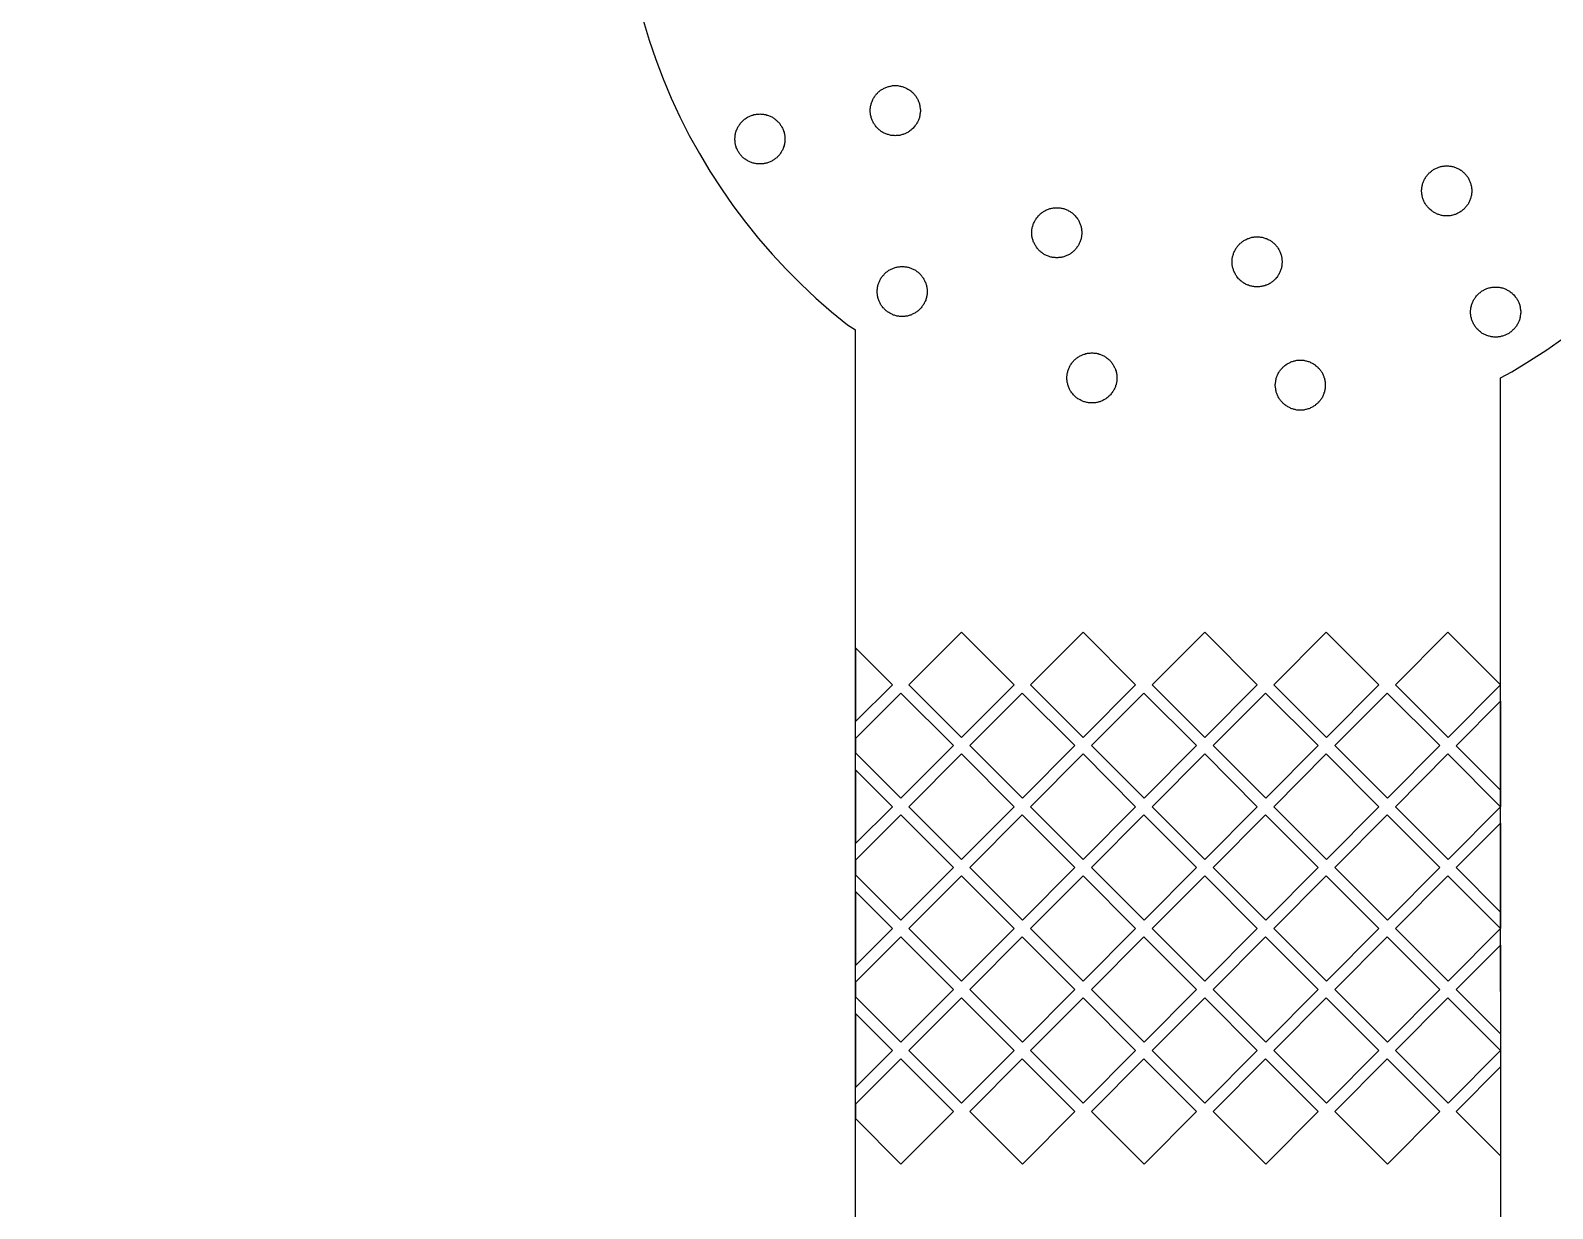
# Model space of a CAD drawing. Extents: x 1225654 to 1325654, y 924838 to 1022543.
# Drawn here: x 1302521 to 1304362, y 1000971 to 1002395 of the extents above; entities that cross this region are included whole.
import ezdxf

# ---------------------------------------------------------------- set-up
doc = ezdxf.new("R2010")
doc.units = 13

msp = doc.modelspace()

# ---------------------------------------------------------------- linework, layer by layer
for p, q in [((1303519.4, 1000895.8), (1303519.4, 1002033.4)), ((1304299.5, 1001233.3), (1304299.5, 1001975.3)), ((1303519.4, 1001648.9), (1303519.4, 1001559.7)), ((1304299.5, 1001584.3), (1304299.5, 1001476.9)), ((1303519.4, 1001539.5), (1303519.4, 1001521.9)), ((1303519.4, 1001501.6), (1303519.4, 1001412.3)), ((1304299.5, 1001476.9), (1304299.5, 1001456.9)), ((1304299.5, 1001436.9), (1304299.5, 1001329.5)), ((1303519.4, 1001392.1), (1303519.4, 1001374.5)), ((1303519.4, 1001354.2), (1303519.4, 1001264.9)), ((1304299.5, 1001329.5), (1304299.5, 1001309.5)), ((1304299.5, 1001289.5), (1304299.5, 1001182.2)), ((1303519.4, 1001244.7), (1303519.4, 1001227.1)), ((1304299.5, 1001233.3), (1304299.5, 1000895.8)), ((1303519.4, 1001206.8), (1303519.4, 1001117.5)), ((1304299.5, 1001182.2), (1304299.5, 1001162.2)), ((1304299.5, 1001142.2), (1304299.5, 1001034.8)), ((1303519.4, 1001097.4), (1303519.4, 1001079.7))]:
    msp.add_line(p, q)
msp.add_lwpolyline([(1260678.3, 924838.4), (1290630.1, 924838.4, 6.524121)], format="xyb", close=True)
msp.add_lwpolyline([(1260678.3, 924838.4), (1290630.1, 924838.4, 6.524121)], format="xyb", close=True)
for points in [[(1303262.5, 1002407.9), (1303269.7, 1002383.8), (1303277.9, 1002360.2), (1303286.8, 1002336.8), (1303296.5, 1002313.6), (1303307.1, 1002290.9), (1303318.3, 1002268.6), (1303330.5, 1002246.5), (1303343.3, 1002225.2), (1303357.1, 1002204), (1303371.2, 1002183.6), (1303386.3, 1002163.5), (1303402, 1002144), (1303418.5, 1002125), (1303435.6, 1002106.6), (1303453.1, 1002089), (1303471.5, 1002071.7), (1303490.2, 1002055.3), (1303509.8, 1002039.5), (1303519.4, 1002033.4)], [(1304299.5, 1001975.3), (1304313.1, 1001982.8), (1304334.5, 1001995.9), (1304355.6, 1002009.4), (1304376.1, 1002023.8)], [(1303519.4, 1001648.9), (1303564, 1001604.3), (1303519.4, 1001559.7)], [(1303519.4, 1001521.9), (1303574.3, 1001467), (1303637.7, 1001530.7), (1303574, 1001594.3), (1303519.4, 1001539.5)], [(1304299.5, 1001584.3), (1304246, 1001530.5), (1304299.5, 1001476.9)], [(1303519.4, 1001501.6), (1303564, 1001456.9), (1303519.4, 1001412.3)], [(1303519.4, 1001374.5), (1303574.3, 1001319.6), (1303637.7, 1001383.3), (1303574, 1001447), (1303519.4, 1001392.1)], [(1304299.5, 1001436.9), (1304246, 1001383.2), (1304299.5, 1001329.5)], [(1303519.4, 1001354.2), (1303564, 1001309.5), (1303519.4, 1001264.9)], [(1303519.4, 1001227.1), (1303574.3, 1001172.2), (1303637.7, 1001235.9), (1303574, 1001299.6), (1303519.4, 1001244.7)], [(1304299.5, 1001289.5), (1304246, 1001235.8), (1304299.5, 1001182.2)], [(1303519.4, 1001206.8), (1303564, 1001162.2), (1303519.4, 1001117.5)], [(1303519.4, 1001079.7), (1303574.3, 1001024.8), (1303637.7, 1001088.5), (1303574, 1001152.2), (1303519.4, 1001097.4)], [(1304299.5, 1001142.2), (1304246, 1001088.4), (1304299.5, 1001034.8)]]:
    msp.add_lwpolyline(points)
for points in [[(1303567.4, 1002268.1), (1303566.5, 1002268.4), (1303565.4, 1002268.4), (1303564.2, 1002268.4), (1303563.4, 1002268.6), (1303562.2, 1002268.6), (1303561.1, 1002268.8), (1303560.2, 1002269.1), (1303559.1, 1002269.5), (1303558.2, 1002269.7), (1303557.1, 1002270.2), (1303556.2, 1002270.4), (1303555.3, 1002270.8), (1303554.1, 1002271.3), (1303553.3, 1002271.7), (1303552.4, 1002272.2), (1303551.4, 1002272.9), (1303550.5, 1002273.3), (1303549.7, 1002274), (1303549, 1002274.7), (1303548.1, 1002275.3), (1303547.2, 1002276), (1303546.5, 1002276.7), (1303545.8, 1002277.4), (1303544.9, 1002278.3), (1303544.2, 1002278.9), (1303543.6, 1002279.9), (1303543.1, 1002280.8), (1303542.5, 1002281.6), (1303541.8, 1002282.5), (1303541.3, 1002283.5), (1303540.9, 1002284.4), (1303540.4, 1002285.2), (1303540, 1002286.1), (1303539.5, 1002287.1), (1303539.1, 1002288.1), (1303538.9, 1002289.1), (1303538.4, 1002290.2), (1303538.2, 1002291.1), (1303538, 1002292.2), (1303537.7, 1002293.3), (1303537.5, 1002294.3), (1303537.5, 1002295.3), (1303537.3, 1002296.3), (1303537.3, 1002297.4), (1303537.3, 1002298.5), (1303537.3, 1002299.6), (1303537.3, 1002300.5), (1303537.5, 1002301.7), (1303537.5, 1002302.8), (1303537.7, 1002303.7), (1303538, 1002304.8), (1303538.2, 1002305.7), (1303538.4, 1002306.8), (1303538.9, 1002307.7), (1303539.1, 1002308.9), (1303539.5, 1002309.7), (1303540, 1002310.9), (1303540.4, 1002311.8), (1303540.9, 1002312.7), (1303541.3, 1002313.6), (1303541.8, 1002314.5), (1303542.5, 1002315.4), (1303543.1, 1002316.3), (1303543.6, 1002317.2), (1303544.2, 1002317.9), (1303544.9, 1002318.8), (1303545.8, 1002319.5), (1303546.5, 1002320.3), (1303547.2, 1002321), (1303548.1, 1002321.7), (1303549, 1002322.4), (1303549.7, 1002323.1), (1303550.5, 1002323.5), (1303551.4, 1002324.1), (1303552.4, 1002324.6), (1303553.3, 1002325.3), (1303554.1, 1002325.7), (1303555.3, 1002326.2), (1303556.2, 1002326.4), (1303557.1, 1002326.9), (1303558.2, 1002327.3), (1303559.1, 1002327.5), (1303560.2, 1002327.7), (1303561.1, 1002328), (1303562.2, 1002328.2), (1303563.4, 1002328.4), (1303564.2, 1002328.7), (1303565.4, 1002328.7), (1303566.5, 1002328.7), (1303567.4, 1002328.7), (1303568.5, 1002328.7), (1303569.7, 1002328.7), (1303570.6, 1002328.7), (1303571.7, 1002328.4), (1303572.8, 1002328.2), (1303573.7, 1002328), (1303574.9, 1002327.7), (1303575.7, 1002327.5), (1303576.9, 1002327.3), (1303577.8, 1002326.9), (1303578.9, 1002326.4), (1303579.8, 1002326.2), (1303580.7, 1002325.7), (1303581.6, 1002325.3), (1303582.7, 1002324.6), (1303583.6, 1002324.1), (1303584.3, 1002323.5), (1303585.2, 1002323.1), (1303586.1, 1002322.4), (1303587, 1002321.7), (1303587.7, 1002321), (1303588.6, 1002320.3), (1303589.3, 1002319.5), (1303589.9, 1002318.8), (1303590.6, 1002317.9), (1303591.3, 1002317.2), (1303592, 1002316.3), (1303592.6, 1002315.4), (1303593, 1002314.5), (1303593.7, 1002313.6), (1303594.2, 1002312.7), (1303594.6, 1002311.8), (1303595.1, 1002310.9), (1303595.6, 1002309.7), (1303596, 1002308.9), (1303596.2, 1002307.7), (1303596.6, 1002306.8), (1303596.9, 1002305.7), (1303597.1, 1002304.8), (1303597.3, 1002303.7), (1303597.3, 1002302.8), (1303597.6, 1002301.7), (1303597.6, 1002300.5), (1303597.8, 1002299.6), (1303597.8, 1002298.5), (1303597.8, 1002297.4), (1303597.6, 1002296.3), (1303597.6, 1002295.3), (1303597.3, 1002294.3), (1303597.3, 1002293.3), (1303597.1, 1002292.2), (1303596.9, 1002291.1), (1303596.6, 1002290.2), (1303596.2, 1002289.1), (1303596, 1002288.1), (1303595.6, 1002287.1), (1303595.1, 1002286.1), (1303594.6, 1002285.2), (1303594.2, 1002284.4), (1303593.7, 1002283.5), (1303593, 1002282.5), (1303592.6, 1002281.6), (1303592, 1002280.8), (1303591.3, 1002279.9), (1303590.6, 1002278.9), (1303589.9, 1002278.3), (1303589.3, 1002277.4), (1303588.6, 1002276.7), (1303587.7, 1002276), (1303587, 1002275.3), (1303586.1, 1002274.7), (1303585.2, 1002274), (1303584.3, 1002273.3), (1303583.6, 1002272.9), (1303582.7, 1002272.2), (1303581.6, 1002271.7), (1303580.7, 1002271.3), (1303579.8, 1002270.8), (1303578.9, 1002270.4), (1303577.8, 1002270.2), (1303576.9, 1002269.7), (1303575.7, 1002269.5), (1303574.9, 1002269.1), (1303573.7, 1002268.8), (1303572.8, 1002268.6), (1303571.7, 1002268.6), (1303570.6, 1002268.4), (1303569.7, 1002268.4), (1303568.5, 1002268.4), (1303567.4, 1002268.1), (1303567.4, 1002268.1)], [(1303403.8, 1002234), (1303402.7, 1002234), (1303401.6, 1002234), (1303400.7, 1002234), (1303399.6, 1002234.2), (1303398.4, 1002234.4), (1303397.5, 1002234.6), (1303396.4, 1002234.8), (1303395.5, 1002235.1), (1303394.4, 1002235.3), (1303393.5, 1002235.7), (1303392.4, 1002236), (1303391.5, 1002236.4), (1303390.6, 1002236.9), (1303389.6, 1002237.3), (1303388.6, 1002238), (1303387.6, 1002238.4), (1303387, 1002239.1), (1303386, 1002239.6), (1303385.2, 1002240.3), (1303384.3, 1002240.9), (1303383.6, 1002241.6), (1303382.7, 1002242.3), (1303382, 1002243.2), (1303381.4, 1002243.9), (1303380.7, 1002244.8), (1303380, 1002245.4), (1303379.3, 1002246.3), (1303378.6, 1002247.2), (1303378.2, 1002248.1), (1303377.5, 1002249), (1303377.1, 1002249.9), (1303376.6, 1002250.8), (1303376.2, 1002251.7), (1303375.7, 1002252.8), (1303375.2, 1002253.7), (1303375, 1002254.9), (1303374.6, 1002255.8), (1303374.4, 1002256.9), (1303374.2, 1002257.8), (1303373.9, 1002258.9), (1303373.9, 1002259.8), (1303373.7, 1002260.9), (1303373.7, 1002262.1), (1303373.5, 1002263), (1303373.5, 1002264.1), (1303373.5, 1002265.2), (1303373.7, 1002266.1), (1303373.7, 1002267.2), (1303373.9, 1002268.4), (1303373.9, 1002269.3), (1303374.2, 1002270.4), (1303374.4, 1002271.5), (1303374.6, 1002272.4), (1303375, 1002273.6), (1303375.2, 1002274.4), (1303375.7, 1002275.3), (1303376.2, 1002276.5), (1303376.6, 1002277.4), (1303377.1, 1002278.3), (1303377.5, 1002279.2), (1303378.2, 1002280.1), (1303378.6, 1002280.9), (1303379.3, 1002281.9), (1303380, 1002282.8), (1303380.7, 1002283.7), (1303381.4, 1002284.4), (1303382, 1002285), (1303382.7, 1002285.9), (1303383.6, 1002286.6), (1303384.3, 1002287.3), (1303385.2, 1002288), (1303386, 1002288.6), (1303387, 1002289.3), (1303387.6, 1002289.7), (1303388.6, 1002290.4), (1303389.6, 1002290.9), (1303390.6, 1002291.3), (1303391.5, 1002291.7), (1303392.4, 1002292.2), (1303393.5, 1002292.4), (1303394.4, 1002292.9), (1303395.5, 1002293.1), (1303396.4, 1002293.6), (1303397.5, 1002293.8), (1303398.4, 1002293.8), (1303399.6, 1002294), (1303400.7, 1002294.3), (1303401.6, 1002294.3), (1303402.7, 1002294.3), (1303403.8, 1002294.5), (1303404.7, 1002294.3), (1303405.9, 1002294.3), (1303407, 1002294.3), (1303407.9, 1002294), (1303409, 1002293.8), (1303410.2, 1002293.8), (1303411, 1002293.6), (1303412.2, 1002293.1), (1303413.1, 1002292.9), (1303414.2, 1002292.4), (1303415.1, 1002292.2), (1303416, 1002291.7), (1303417.1, 1002291.3), (1303418, 1002290.9), (1303418.9, 1002290.4), (1303419.8, 1002289.7), (1303420.7, 1002289.3), (1303421.6, 1002288.6), (1303422.3, 1002288), (1303423.2, 1002287.3), (1303424.1, 1002286.6), (1303424.8, 1002285.9), (1303425.4, 1002285), (1303426.3, 1002284.4), (1303427, 1002283.7), (1303427.7, 1002282.8), (1303428.2, 1002281.9), (1303428.8, 1002280.9), (1303429.5, 1002280.1), (1303429.9, 1002279.2), (1303430.4, 1002278.3), (1303430.9, 1002277.4), (1303431.3, 1002276.5), (1303431.8, 1002275.3), (1303432.2, 1002274.4), (1303432.4, 1002273.6), (1303432.9, 1002272.4), (1303433.1, 1002271.5), (1303433.3, 1002270.4), (1303433.5, 1002269.3), (1303433.8, 1002268.4), (1303433.8, 1002267.2), (1303434, 1002266.1), (1303434, 1002265.2), (1303434, 1002264.1), (1303434, 1002263), (1303434, 1002262.1), (1303433.8, 1002260.9), (1303433.8, 1002259.8), (1303433.5, 1002258.9), (1303433.3, 1002257.8), (1303433.1, 1002256.9), (1303432.9, 1002255.8), (1303432.4, 1002254.9), (1303432.2, 1002253.7), (1303431.8, 1002252.8), (1303431.3, 1002251.7), (1303430.9, 1002250.8), (1303430.4, 1002249.9), (1303429.9, 1002249), (1303429.5, 1002248.1), (1303428.8, 1002247.2), (1303428.2, 1002246.3), (1303427.7, 1002245.4), (1303427, 1002244.8), (1303426.3, 1002243.9), (1303425.4, 1002243.2), (1303424.8, 1002242.3), (1303424.1, 1002241.6), (1303423.2, 1002240.9), (1303422.3, 1002240.3), (1303421.6, 1002239.6), (1303420.7, 1002239.1), (1303419.8, 1002238.4), (1303418.9, 1002238), (1303418, 1002237.3), (1303417.1, 1002236.9), (1303416, 1002236.4), (1303415.1, 1002236), (1303414.2, 1002235.7), (1303413.1, 1002235.3), (1303412.2, 1002235.1), (1303411, 1002234.8), (1303410.2, 1002234.6), (1303409, 1002234.4), (1303407.9, 1002234.2), (1303407, 1002234), (1303405.9, 1002234), (1303404.7, 1002234), (1303403.8, 1002234), (1303403.8, 1002234)], [(1304234.6, 1002171.2), (1304233.4, 1002171.2), (1304232.3, 1002171.2), (1304231.4, 1002171.4), (1304230.3, 1002171.4), (1304229.1, 1002171.6), (1304228.3, 1002171.8), (1304227.1, 1002172.1), (1304226.2, 1002172.3), (1304225.1, 1002172.8), (1304224.2, 1002173), (1304223.1, 1002173.4), (1304222.2, 1002173.8), (1304221.3, 1002174.3), (1304220.2, 1002174.8), (1304219.2, 1002175.2), (1304218.3, 1002175.9), (1304217.5, 1002176.4), (1304216.8, 1002177), (1304215.9, 1002177.7), (1304215, 1002178.4), (1304214.3, 1002179), (1304213.4, 1002179.7), (1304212.7, 1002180.4), (1304212, 1002181.3), (1304211.3, 1002182), (1304210.7, 1002182.9), (1304210, 1002183.8), (1304209.3, 1002184.5), (1304208.9, 1002185.3), (1304208.2, 1002186.2), (1304207.7, 1002187.2), (1304207.3, 1002188.2), (1304206.9, 1002189.2), (1304206.4, 1002190.1), (1304206, 1002191.2), (1304205.7, 1002192.1), (1304205.3, 1002193), (1304205.1, 1002194.1), (1304204.8, 1002195.2), (1304204.6, 1002196.1), (1304204.4, 1002197.3), (1304204.4, 1002198.2), (1304204.4, 1002199.3), (1304204.1, 1002200.4), (1304204.1, 1002201.6), (1304204.1, 1002202.4), (1304204.4, 1002203.6), (1304204.4, 1002204.7), (1304204.4, 1002205.6), (1304204.6, 1002206.7), (1304204.8, 1002207.6), (1304205.1, 1002208.8), (1304205.3, 1002209.8), (1304205.7, 1002210.8), (1304206, 1002211.7), (1304206.4, 1002212.8), (1304206.9, 1002213.7), (1304207.3, 1002214.6), (1304207.7, 1002215.7), (1304208.2, 1002216.6), (1304208.9, 1002217.5), (1304209.3, 1002218.4), (1304210, 1002219.3), (1304210.7, 1002220), (1304211.3, 1002220.9), (1304212, 1002221.6), (1304212.7, 1002222.5), (1304213.4, 1002223.2), (1304214.3, 1002223.8), (1304215, 1002224.5), (1304215.9, 1002225.2), (1304216.8, 1002225.9), (1304217.5, 1002226.5), (1304218.3, 1002227.2), (1304219.2, 1002227.6), (1304220.2, 1002228.1), (1304221.3, 1002228.5), (1304222.2, 1002229), (1304223.1, 1002229.5), (1304224.2, 1002229.9), (1304225.1, 1002230.1), (1304226.2, 1002230.6), (1304227.1, 1002230.8), (1304228.3, 1002231), (1304229.1, 1002231.2), (1304230.3, 1002231.5), (1304231.4, 1002231.5), (1304232.3, 1002231.7), (1304233.4, 1002231.7), (1304234.6, 1002231.7), (1304235.5, 1002231.7), (1304236.6, 1002231.7), (1304237.7, 1002231.5), (1304238.6, 1002231.5), (1304239.7, 1002231.2), (1304240.8, 1002231), (1304241.8, 1002230.8), (1304242.9, 1002230.6), (1304243.8, 1002230.1), (1304244.9, 1002229.9), (1304245.8, 1002229.5), (1304246.7, 1002229), (1304247.8, 1002228.5), (1304248.7, 1002228.1), (1304249.6, 1002227.6), (1304250.5, 1002227.2), (1304251.4, 1002226.5), (1304252.3, 1002225.9), (1304253, 1002225.2), (1304253.9, 1002224.5), (1304254.8, 1002223.8), (1304255.5, 1002223.2), (1304256.2, 1002222.5), (1304256.8, 1002221.6), (1304257.7, 1002220.9), (1304258.2, 1002220), (1304258.8, 1002219.3), (1304259.5, 1002218.4), (1304260.2, 1002217.5), (1304260.7, 1002216.6), (1304261.1, 1002215.7), (1304261.5, 1002214.6), (1304262, 1002213.7), (1304262.4, 1002212.8), (1304262.9, 1002211.7), (1304263.1, 1002210.8), (1304263.6, 1002209.8), (1304263.8, 1002208.8), (1304264, 1002207.6), (1304264.3, 1002206.7), (1304264.4, 1002205.6), (1304264.4, 1002204.7), (1304264.7, 1002203.6), (1304264.7, 1002202.4), (1304264.7, 1002201.6), (1304264.7, 1002200.4), (1304264.7, 1002199.3), (1304264.4, 1002198.2), (1304264.4, 1002197.3), (1304264.3, 1002196.1), (1304264, 1002195.2), (1304263.8, 1002194.1), (1304263.6, 1002193), (1304263.1, 1002192.1), (1304262.9, 1002191.2), (1304262.4, 1002190.1), (1304262, 1002189.2), (1304261.5, 1002188.2), (1304261.1, 1002187.2), (1304260.7, 1002186.2), (1304260.2, 1002185.3), (1304259.5, 1002184.5), (1304258.8, 1002183.8), (1304258.2, 1002182.9), (1304257.7, 1002182), (1304256.8, 1002181.3), (1304256.2, 1002180.4), (1304255.5, 1002179.7), (1304254.8, 1002179), (1304253.9, 1002178.4), (1304253, 1002177.7), (1304252.3, 1002177), (1304251.4, 1002176.4), (1304250.5, 1002175.9), (1304249.6, 1002175.2), (1304248.7, 1002174.8), (1304247.8, 1002174.3), (1304246.7, 1002173.8), (1304245.8, 1002173.4), (1304244.9, 1002173), (1304243.8, 1002172.8), (1304242.9, 1002172.3), (1304241.8, 1002172.1), (1304240.8, 1002171.8), (1304239.7, 1002171.6), (1304238.6, 1002171.4), (1304237.7, 1002171.4), (1304236.6, 1002171.2), (1304235.5, 1002171.2), (1304234.6, 1002171.2), (1304234.6, 1002171.2)], [(1303763, 1002120.5), (1303761.8, 1002120.5), (1303760.7, 1002120.8), (1303759.6, 1002120.8), (1303758.7, 1002121), (1303757.5, 1002121), (1303756.7, 1002121.2), (1303755.5, 1002121.4), (1303754.4, 1002121.9), (1303753.5, 1002122.1), (1303752.6, 1002122.4), (1303751.5, 1002122.8), (1303750.5, 1002123.3), (1303749.7, 1002123.7), (1303748.5, 1002124.1), (1303747.6, 1002124.6), (1303746.7, 1002125.3), (1303745.9, 1002125.7), (1303745.2, 1002126.4), (1303744.3, 1002127.1), (1303743.3, 1002127.7), (1303742.7, 1002128.4), (1303741.8, 1002129.1), (1303741.1, 1002129.8), (1303740.4, 1002130.7), (1303739.7, 1002131.3), (1303739.1, 1002132.2), (1303738.4, 1002133.2), (1303737.7, 1002134.1), (1303737.3, 1002134.9), (1303736.6, 1002135.8), (1303736.1, 1002136.8), (1303735.7, 1002137.7), (1303735.3, 1002138.5), (1303734.8, 1002139.4), (1303734.4, 1002140.6), (1303734.1, 1002141.5), (1303733.7, 1002142.6), (1303733.5, 1002143.5), (1303733.2, 1002144.6), (1303733, 1002145.5), (1303732.8, 1002146.6), (1303732.8, 1002147.8), (1303732.5, 1002148.7), (1303732.5, 1002149.8), (1303732.5, 1002150.9), (1303732.5, 1002151.8), (1303732.5, 1002152.9), (1303732.8, 1002154.1), (1303732.8, 1002155), (1303733, 1002156.1), (1303733.2, 1002157.2), (1303733.5, 1002158.1), (1303733.7, 1002159.3), (1303734.1, 1002160.1), (1303734.4, 1002161.3), (1303734.8, 1002162.2), (1303735.3, 1002163.1), (1303735.7, 1002164.2), (1303736.1, 1002165.1), (1303736.6, 1002166), (1303737.3, 1002166.9), (1303737.7, 1002167.8), (1303738.4, 1002168.7), (1303739.1, 1002169.4), (1303739.7, 1002170.2), (1303740.4, 1002171.2), (1303741.1, 1002171.8), (1303741.8, 1002172.5), (1303742.7, 1002173.4), (1303743.3, 1002174.1), (1303744.3, 1002174.8), (1303745.2, 1002175.2), (1303745.9, 1002175.9), (1303746.7, 1002176.6), (1303747.6, 1002177), (1303748.5, 1002177.4), (1303749.7, 1002178.1), (1303750.5, 1002178.6), (1303751.5, 1002178.8), (1303752.6, 1002179.3), (1303753.5, 1002179.7), (1303754.4, 1002180), (1303755.5, 1002180.2), (1303756.7, 1002180.4), (1303757.5, 1002180.6), (1303758.7, 1002180.9), (1303759.6, 1002180.9), (1303760.7, 1002181), (1303761.8, 1002181), (1303763, 1002181), (1303763.9, 1002181), (1303765, 1002181), (1303766.1, 1002180.9), (1303767, 1002180.9), (1303768.1, 1002180.6), (1303769, 1002180.4), (1303770.2, 1002180.2), (1303771.3, 1002180), (1303772.2, 1002179.7), (1303773.1, 1002179.3), (1303774.2, 1002178.8), (1303775.1, 1002178.6), (1303776, 1002178.1), (1303777.1, 1002177.4), (1303778, 1002177), (1303778.9, 1002176.6), (1303779.8, 1002175.9), (1303780.7, 1002175.2), (1303781.4, 1002174.8), (1303782.3, 1002174.1), (1303783, 1002173.4), (1303783.9, 1002172.5), (1303784.6, 1002171.8), (1303785.2, 1002171.2), (1303785.9, 1002170.2), (1303786.6, 1002169.4), (1303787.2, 1002168.7), (1303787.9, 1002167.8), (1303788.6, 1002166.9), (1303789.1, 1002166), (1303789.5, 1002165.1), (1303789.9, 1002164.2), (1303790.4, 1002163.1), (1303790.8, 1002162.2), (1303791.3, 1002161.3), (1303791.5, 1002160.1), (1303792, 1002159.3), (1303792.2, 1002158.1), (1303792.4, 1002157.2), (1303792.7, 1002156.1), (1303792.8, 1002155), (1303792.8, 1002154.1), (1303793.1, 1002152.9), (1303793.1, 1002151.8), (1303793.1, 1002150.9), (1303793.1, 1002149.8), (1303793.1, 1002148.7), (1303792.8, 1002147.8), (1303792.8, 1002146.6), (1303792.7, 1002145.5), (1303792.4, 1002144.6), (1303792.2, 1002143.5), (1303792, 1002142.6), (1303791.5, 1002141.5), (1303791.3, 1002140.6), (1303790.8, 1002139.4), (1303790.4, 1002138.5), (1303789.9, 1002137.7), (1303789.5, 1002136.8), (1303789.1, 1002135.8), (1303788.6, 1002134.9), (1303787.9, 1002134.1), (1303787.2, 1002133.2), (1303786.6, 1002132.2), (1303785.9, 1002131.3), (1303785.2, 1002130.7), (1303784.6, 1002129.8), (1303783.9, 1002129.1), (1303783, 1002128.4), (1303782.3, 1002127.7), (1303781.4, 1002127.1), (1303780.7, 1002126.4), (1303779.8, 1002125.7), (1303778.9, 1002125.3), (1303778, 1002124.6), (1303777.1, 1002124.1), (1303776, 1002123.7), (1303775.1, 1002123.3), (1303774.2, 1002122.8), (1303773.1, 1002122.4), (1303772.2, 1002122.1), (1303771.3, 1002121.9), (1303770.2, 1002121.4), (1303769, 1002121.2), (1303768.1, 1002121), (1303767, 1002121), (1303766.1, 1002120.8), (1303765, 1002120.8), (1303763.9, 1002120.5), (1303763, 1002120.5), (1303763, 1002120.5)], [(1304005, 1002085.4), (1304004.1, 1002085.4), (1304003, 1002085.4), (1304001.9, 1002085.4), (1304001, 1002085.7), (1303999.9, 1002085.9), (1303998.8, 1002086.1), (1303997.8, 1002086.3), (1303996.7, 1002086.6), (1303995.8, 1002086.8), (1303994.7, 1002087.3), (1303993.8, 1002087.5), (1303992.9, 1002087.9), (1303991.8, 1002088.3), (1303990.9, 1002088.8), (1303990, 1002089.5), (1303989.1, 1002089.9), (1303988.2, 1002090.6), (1303987.3, 1002091.1), (1303986.6, 1002091.7), (1303985.7, 1002092.4), (1303984.8, 1002093.1), (1303984.1, 1002093.8), (1303983.4, 1002094.7), (1303982.7, 1002095.3), (1303981.9, 1002096.2), (1303981.4, 1002096.9), (1303980.7, 1002097.8), (1303980.1, 1002098.7), (1303979.4, 1002099.6), (1303978.9, 1002100.5), (1303978.5, 1002101.4), (1303978.1, 1002102.3), (1303977.6, 1002103.2), (1303977.1, 1002104.4), (1303976.7, 1002105.3), (1303976.5, 1002106.4), (1303976, 1002107.3), (1303975.8, 1002108.4), (1303975.5, 1002109.3), (1303975.3, 1002110.4), (1303975.1, 1002111.3), (1303975.1, 1002112.5), (1303974.9, 1002113.6), (1303974.9, 1002114.5), (1303974.9, 1002115.6), (1303974.9, 1002116.7), (1303974.9, 1002117.6), (1303975.1, 1002118.8), (1303975.1, 1002119.9), (1303975.3, 1002120.8), (1303975.5, 1002121.9), (1303975.8, 1002123), (1303976, 1002123.9), (1303976.5, 1002125), (1303976.7, 1002126), (1303977.1, 1002126.9), (1303977.6, 1002128), (1303978.1, 1002128.9), (1303978.5, 1002129.8), (1303978.9, 1002130.7), (1303979.4, 1002131.6), (1303980.1, 1002132.5), (1303980.7, 1002133.4), (1303981.4, 1002134.3), (1303981.9, 1002134.9), (1303982.7, 1002135.8), (1303983.4, 1002136.5), (1303984.1, 1002137.4), (1303984.8, 1002138.1), (1303985.7, 1002138.8), (1303986.6, 1002139.4), (1303987.3, 1002140.1), (1303988.2, 1002140.6), (1303989.1, 1002141.3), (1303990, 1002141.7), (1303990.9, 1002142.4), (1303991.8, 1002142.8), (1303992.9, 1002143.3), (1303993.8, 1002143.7), (1303994.7, 1002144), (1303995.8, 1002144.4), (1303996.7, 1002144.6), (1303997.8, 1002144.9), (1303998.8, 1002145.3), (1303999.9, 1002145.3), (1304001, 1002145.5), (1304001.9, 1002145.7), (1304003, 1002145.7), (1304004.1, 1002145.7), (1304005, 1002145.7), (1304006.2, 1002145.7), (1304007.3, 1002145.7), (1304008.2, 1002145.7), (1304009.3, 1002145.5), (1304010.5, 1002145.3), (1304011.3, 1002145.3), (1304012.5, 1002144.9), (1304013.4, 1002144.6), (1304014.5, 1002144.4), (1304015.4, 1002144), (1304016.5, 1002143.7), (1304017.4, 1002143.3), (1304018.3, 1002142.8), (1304019.4, 1002142.4), (1304020.4, 1002141.7), (1304021.3, 1002141.3), (1304022.1, 1002140.6), (1304022.8, 1002140.1), (1304023.7, 1002139.4), (1304024.6, 1002138.8), (1304025.3, 1002138.1), (1304026.2, 1002137.4), (1304026.9, 1002136.5), (1304027.6, 1002135.8), (1304028.2, 1002134.9), (1304028.9, 1002134.3), (1304029.6, 1002133.4), (1304030.2, 1002132.5), (1304030.7, 1002131.6), (1304031.4, 1002130.7), (1304031.8, 1002129.8), (1304032.2, 1002128.9), (1304032.7, 1002128), (1304033.2, 1002126.9), (1304033.6, 1002126), (1304033.8, 1002125), (1304034.3, 1002123.9), (1304034.5, 1002123), (1304034.8, 1002121.9), (1304035, 1002120.8), (1304035.2, 1002119.9), (1304035.2, 1002118.8), (1304035.2, 1002117.6), (1304035.4, 1002116.7), (1304035.4, 1002115.6), (1304035.4, 1002114.5), (1304035.2, 1002113.6), (1304035.2, 1002112.5), (1304035.2, 1002111.3), (1304035, 1002110.4), (1304034.8, 1002109.3), (1304034.5, 1002108.4), (1304034.3, 1002107.3), (1304033.8, 1002106.4), (1304033.6, 1002105.3), (1304033.2, 1002104.4), (1304032.7, 1002103.2), (1304032.2, 1002102.3), (1304031.8, 1002101.4), (1304031.4, 1002100.5), (1304030.7, 1002099.6), (1304030.2, 1002098.7), (1304029.6, 1002097.8), (1304028.9, 1002096.9), (1304028.2, 1002096.2), (1304027.6, 1002095.3), (1304026.9, 1002094.7), (1304026.2, 1002093.8), (1304025.3, 1002093.1), (1304024.6, 1002092.4), (1304023.7, 1002091.7), (1304022.8, 1002091.1), (1304022.1, 1002090.6), (1304021.3, 1002089.9), (1304020.4, 1002089.5), (1304019.4, 1002088.8), (1304018.3, 1002088.3), (1304017.4, 1002087.9), (1304016.5, 1002087.5), (1304015.4, 1002087.3), (1304014.5, 1002086.8), (1304013.4, 1002086.6), (1304012.5, 1002086.3), (1304011.3, 1002086.1), (1304010.5, 1002085.9), (1304009.3, 1002085.7), (1304008.2, 1002085.4), (1304007.3, 1002085.4), (1304006.2, 1002085.4), (1304005, 1002085.4), (1304005, 1002085.4)], [(1303575.7, 1002049.4), (1303574.9, 1002049.4), (1303573.7, 1002049.7), (1303572.6, 1002049.7), (1303571.7, 1002049.9), (1303570.6, 1002049.9), (1303569.4, 1002050.1), (1303568.5, 1002050.3), (1303567.4, 1002050.6), (1303566.5, 1002051), (1303565.4, 1002051.3), (1303564.5, 1002051.7), (1303563.6, 1002052.2), (1303562.5, 1002052.6), (1303561.6, 1002053), (1303560.7, 1002053.5), (1303559.8, 1002054.2), (1303558.9, 1002054.6), (1303558, 1002055.3), (1303557.3, 1002055.9), (1303556.4, 1002056.6), (1303555.5, 1002057.3), (1303554.8, 1002058), (1303554.1, 1002058.7), (1303553.5, 1002059.5), (1303552.6, 1002060.2), (1303551.9, 1002061.1), (1303551.4, 1002062.1), (1303550.8, 1002063), (1303550.1, 1002063.6), (1303549.7, 1002064.5), (1303549.2, 1002065.7), (1303548.8, 1002066.6), (1303548.3, 1002067.4), (1303547.8, 1002068.3), (1303547.4, 1002069.5), (1303547.2, 1002070.3), (1303546.7, 1002071.5), (1303546.5, 1002072.4), (1303546.3, 1002073.5), (1303546.1, 1002074.4), (1303545.8, 1002075.5), (1303545.8, 1002076.7), (1303545.6, 1002077.5), (1303545.6, 1002078.7), (1303545.6, 1002079.8), (1303545.6, 1002080.7), (1303545.6, 1002081.8), (1303545.8, 1002083), (1303545.8, 1002083.9), (1303546.1, 1002085), (1303546.3, 1002086.1), (1303546.5, 1002087), (1303546.7, 1002088.1), (1303547.2, 1002089), (1303547.4, 1002090.2), (1303547.8, 1002091.1), (1303548.3, 1002091.9), (1303548.8, 1002093.1), (1303549.2, 1002094), (1303549.7, 1002094.9), (1303550.1, 1002095.8), (1303550.8, 1002096.7), (1303551.4, 1002097.6), (1303551.9, 1002098.3), (1303552.6, 1002099.1), (1303553.5, 1002100.1), (1303554.1, 1002100.7), (1303554.8, 1002101.4), (1303555.5, 1002102.3), (1303556.4, 1002103), (1303557.3, 1002103.7), (1303558, 1002104.1), (1303558.9, 1002104.8), (1303559.8, 1002105.5), (1303560.7, 1002106), (1303561.6, 1002106.4), (1303562.5, 1002106.8), (1303563.6, 1002107.3), (1303564.5, 1002107.7), (1303565.4, 1002108.2), (1303566.5, 1002108.4), (1303567.4, 1002108.9), (1303568.5, 1002109.1), (1303569.4, 1002109.3), (1303570.6, 1002109.5), (1303571.7, 1002109.7), (1303572.6, 1002109.7), (1303573.7, 1002110), (1303574.9, 1002110), (1303575.7, 1002110), (1303576.9, 1002110), (1303578, 1002110), (1303578.9, 1002109.7), (1303580, 1002109.7), (1303581.2, 1002109.5), (1303582.1, 1002109.3), (1303583.2, 1002109.1), (1303584.1, 1002108.9), (1303585.2, 1002108.4), (1303586.1, 1002108.2), (1303587.2, 1002107.7), (1303588.1, 1002107.3), (1303589, 1002106.8), (1303589.9, 1002106.4), (1303591, 1002106), (1303592, 1002105.5), (1303592.8, 1002104.8), (1303593.5, 1002104.1), (1303594.4, 1002103.7), (1303595.3, 1002103), (1303596, 1002102.3), (1303596.9, 1002101.4), (1303597.6, 1002100.7), (1303598.2, 1002100.1), (1303598.9, 1002099.1), (1303599.6, 1002098.3), (1303600.2, 1002097.6), (1303600.9, 1002096.7), (1303601.4, 1002095.8), (1303602.1, 1002094.9), (1303602.5, 1002094), (1303603, 1002093.1), (1303603.4, 1002091.9), (1303603.8, 1002091.1), (1303604.3, 1002090.2), (1303604.5, 1002089), (1303605, 1002088.1), (1303605.2, 1002087), (1303605.4, 1002086.1), (1303605.7, 1002085), (1303605.7, 1002083.9), (1303605.9, 1002083), (1303605.9, 1002081.8), (1303606.1, 1002080.7), (1303606.1, 1002079.8), (1303606.1, 1002078.7), (1303605.9, 1002077.5), (1303605.9, 1002076.7), (1303605.7, 1002075.5), (1303605.7, 1002074.4), (1303605.4, 1002073.5), (1303605.2, 1002072.4), (1303605, 1002071.5), (1303604.5, 1002070.3), (1303604.3, 1002069.5), (1303603.8, 1002068.3), (1303603.4, 1002067.4), (1303603, 1002066.6), (1303602.5, 1002065.7), (1303602.1, 1002064.5), (1303601.4, 1002063.6), (1303600.9, 1002063), (1303600.2, 1002062.1), (1303599.6, 1002061.1), (1303598.9, 1002060.2), (1303598.2, 1002059.5), (1303597.6, 1002058.7), (1303596.9, 1002058), (1303596, 1002057.3), (1303595.3, 1002056.6), (1303594.4, 1002055.9), (1303593.5, 1002055.3), (1303592.8, 1002054.6), (1303592, 1002054.2), (1303591, 1002053.5), (1303589.9, 1002053), (1303589, 1002052.6), (1303588.1, 1002052.2), (1303587.2, 1002051.7), (1303586.1, 1002051.3), (1303585.2, 1002051), (1303584.1, 1002050.6), (1303583.2, 1002050.3), (1303582.1, 1002050.1), (1303581.2, 1002049.9), (1303580, 1002049.9), (1303578.9, 1002049.7), (1303578, 1002049.7), (1303576.9, 1002049.4), (1303575.7, 1002049.4), (1303575.7, 1002049.4)], [(1304293.5, 1002024.7), (1304292.6, 1002024.7), (1304291.5, 1002024.7), (1304290.3, 1002024.9), (1304289.4, 1002024.9), (1304288.3, 1002025.1), (1304287.2, 1002025.4), (1304286.3, 1002025.6), (1304285.2, 1002025.8), (1304284.3, 1002026.3), (1304283.1, 1002026.5), (1304282.2, 1002027), (1304281.4, 1002027.4), (1304280.2, 1002027.8), (1304279.3, 1002028.3), (1304278.4, 1002028.7), (1304277.5, 1002029.2), (1304276.6, 1002029.9), (1304275.7, 1002030.6), (1304275.1, 1002031.2), (1304274.2, 1002031.7), (1304273.2, 1002032.6), (1304272.6, 1002033.3), (1304271.9, 1002033.9), (1304271, 1002034.8), (1304270.3, 1002035.5), (1304269.6, 1002036.4), (1304269.2, 1002037.1), (1304268.5, 1002038), (1304267.9, 1002038.9), (1304267.4, 1002039.8), (1304267, 1002040.7), (1304266.5, 1002041.8), (1304266, 1002042.7), (1304265.6, 1002043.6), (1304265.1, 1002044.5), (1304264.9, 1002045.6), (1304264.4, 1002046.5), (1304264.3, 1002047.7), (1304264, 1002048.8), (1304263.8, 1002049.7), (1304263.6, 1002050.8), (1304263.6, 1002051.7), (1304263.4, 1002052.8), (1304263.4, 1002053.9), (1304263.4, 1002054.9), (1304263.4, 1002055.9), (1304263.4, 1002057.1), (1304263.6, 1002058.2), (1304263.6, 1002059.1), (1304263.8, 1002060.2), (1304264, 1002061.1), (1304264.3, 1002062.3), (1304264.4, 1002063.1), (1304264.9, 1002064.3), (1304265.1, 1002065.2), (1304265.6, 1002066.3), (1304266, 1002067.2), (1304266.5, 1002068.1), (1304267, 1002069.3), (1304267.4, 1002070.2), (1304267.9, 1002071), (1304268.5, 1002071.9), (1304269.2, 1002072.6), (1304269.6, 1002073.5), (1304270.3, 1002074.4), (1304271, 1002075.1), (1304271.9, 1002076), (1304272.6, 1002076.7), (1304273.2, 1002077.4), (1304274.2, 1002078), (1304275.1, 1002078.7), (1304275.7, 1002079.4), (1304276.6, 1002080.1), (1304277.5, 1002080.5), (1304278.4, 1002081.1), (1304279.3, 1002081.6), (1304280.2, 1002082.1), (1304281.4, 1002082.5), (1304282.2, 1002083), (1304283.1, 1002083.4), (1304284.3, 1002083.7), (1304285.2, 1002084.1), (1304286.3, 1002084.3), (1304287.2, 1002084.5), (1304288.3, 1002084.7), (1304289.4, 1002085), (1304290.3, 1002085), (1304291.5, 1002085.2), (1304292.6, 1002085.2), (1304293.5, 1002085.2), (1304294.6, 1002085.2), (1304295.8, 1002085.2), (1304296.6, 1002085), (1304297.8, 1002085), (1304298.9, 1002084.7), (1304299.8, 1002084.5), (1304300.9, 1002084.3), (1304301.8, 1002084.1), (1304303, 1002083.7), (1304303.8, 1002083.4), (1304305, 1002083), (1304305.9, 1002082.5), (1304306.8, 1002082.1), (1304307.6, 1002081.6), (1304308.8, 1002081.1), (1304309.7, 1002080.5), (1304310.4, 1002080.1), (1304311.2, 1002079.4), (1304312.2, 1002078.7), (1304313.1, 1002078), (1304313.8, 1002077.4), (1304314.6, 1002076.7), (1304315.3, 1002076), (1304316, 1002075.1), (1304316.7, 1002074.4), (1304317.4, 1002073.5), (1304318, 1002072.6), (1304318.7, 1002071.9), (1304319.1, 1002071), (1304319.8, 1002070.2), (1304320.3, 1002069.3), (1304320.7, 1002068.1), (1304321.2, 1002067.2), (1304321.6, 1002066.3), (1304322, 1002065.2), (1304322.3, 1002064.3), (1304322.7, 1002063.1), (1304323, 1002062.3), (1304323.2, 1002061.1), (1304323.4, 1002060.2), (1304323.4, 1002059.1), (1304323.6, 1002058.2), (1304323.6, 1002057.1), (1304323.9, 1002055.9), (1304323.9, 1002054.9), (1304323.9, 1002053.9), (1304323.6, 1002052.8), (1304323.6, 1002051.7), (1304323.4, 1002050.8), (1304323.4, 1002049.7), (1304323.2, 1002048.8), (1304323, 1002047.7), (1304322.7, 1002046.5), (1304322.3, 1002045.6), (1304322, 1002044.5), (1304321.6, 1002043.6), (1304321.2, 1002042.7), (1304320.7, 1002041.8), (1304320.3, 1002040.7), (1304319.8, 1002039.8), (1304319.1, 1002038.9), (1304318.7, 1002038), (1304318, 1002037.1), (1304317.4, 1002036.4), (1304316.7, 1002035.5), (1304316, 1002034.8), (1304315.3, 1002033.9), (1304314.6, 1002033.3), (1304313.8, 1002032.6), (1304313.1, 1002031.7), (1304312.2, 1002031.2), (1304311.2, 1002030.6), (1304310.4, 1002029.9), (1304309.7, 1002029.2), (1304308.8, 1002028.7), (1304307.6, 1002028.3), (1304306.8, 1002027.8), (1304305.9, 1002027.4), (1304305, 1002027), (1304303.8, 1002026.5), (1304303, 1002026.3), (1304301.8, 1002025.8), (1304300.9, 1002025.6), (1304299.8, 1002025.4), (1304298.9, 1002025.1), (1304297.8, 1002024.9), (1304296.6, 1002024.9), (1304295.8, 1002024.7), (1304294.6, 1002024.7), (1304293.5, 1002024.7), (1304293.5, 1002024.7)], [(1303805.2, 1001945.1), (1303804.3, 1001945.1), (1303803.2, 1001945.1), (1303802.1, 1001945.2), (1303801.2, 1001945.2), (1303800, 1001945.5), (1303799.2, 1001945.7), (1303798, 1001945.9), (1303796.9, 1001946.2), (1303796, 1001946.4), (1303794.9, 1001946.8), (1303794, 1001947.3), (1303793.1, 1001947.5), (1303792.2, 1001948), (1303791.1, 1001948.7), (1303790.2, 1001949.1), (1303789.3, 1001949.5), (1303788.4, 1001950.2), (1303787.5, 1001950.9), (1303786.8, 1001951.4), (1303785.9, 1001952), (1303785.2, 1001952.7), (1303784.3, 1001953.6), (1303783.6, 1001954.3), (1303783, 1001955), (1303782.3, 1001955.9), (1303781.6, 1001956.7), (1303781, 1001957.4), (1303780.3, 1001958.3), (1303779.6, 1001959.2), (1303779.1, 1001960.1), (1303778.7, 1001961), (1303778.3, 1001961.9), (1303777.8, 1001963.1), (1303777.4, 1001963.9), (1303776.9, 1001964.8), (1303776.7, 1001966), (1303776.2, 1001966.8), (1303776, 1001968), (1303775.8, 1001968.9), (1303775.5, 1001970), (1303775.3, 1001971.1), (1303775.3, 1001972), (1303775.1, 1001973.2), (1303775.1, 1001974.3), (1303775.1, 1001975.2), (1303775.1, 1001976.3), (1303775.1, 1001977.4), (1303775.3, 1001978.3), (1303775.3, 1001979.5), (1303775.5, 1001980.6), (1303775.8, 1001981.5), (1303776, 1001982.6), (1303776.2, 1001983.5), (1303776.7, 1001984.6), (1303776.9, 1001985.5), (1303777.4, 1001986.7), (1303777.8, 1001987.6), (1303778.3, 1001988.4), (1303778.7, 1001989.4), (1303779.1, 1001990.3), (1303779.6, 1001991.2), (1303780.3, 1001992.1), (1303781, 1001993), (1303781.6, 1001993.9), (1303782.3, 1001994.8), (1303783, 1001995.4), (1303783.6, 1001996.3), (1303784.3, 1001997), (1303785.2, 1001997.7), (1303785.9, 1001998.4), (1303786.8, 1001999), (1303787.5, 1001999.7), (1303788.4, 1002000.4), (1303789.3, 1002000.9), (1303790.2, 1002001.5), (1303791.1, 1002002), (1303792.2, 1002002.4), (1303793.1, 1002002.9), (1303794, 1002003.3), (1303794.9, 1002003.8), (1303796, 1002004), (1303796.9, 1002004.2), (1303798, 1002004.7), (1303799.2, 1002004.9), (1303800, 1002005.1), (1303801.2, 1002005.1), (1303802.1, 1002005.4), (1303803.2, 1002005.4), (1303804.3, 1002005.6), (1303805.2, 1002005.6), (1303806.4, 1002005.6), (1303807.5, 1002005.4), (1303808.6, 1002005.4), (1303809.5, 1002005.1), (1303810.7, 1002005.1), (1303811.5, 1002004.9), (1303812.7, 1002004.7), (1303813.8, 1002004.2), (1303814.7, 1002004), (1303815.6, 1002003.8), (1303816.7, 1002003.3), (1303817.6, 1002002.9), (1303818.5, 1002002.4), (1303819.6, 1002002), (1303820.6, 1002001.5), (1303821.4, 1002000.9), (1303822.3, 1002000.4), (1303823, 1001999.7), (1303823.9, 1001999), (1303824.8, 1001998.4), (1303825.5, 1001997.7), (1303826.4, 1001997), (1303827.1, 1001996.3), (1303827.8, 1001995.4), (1303828.4, 1001994.8), (1303829.1, 1001993.9), (1303829.8, 1001993), (1303830.4, 1001992.1), (1303830.9, 1001991.2), (1303831.6, 1001990.3), (1303832, 1001989.4), (1303832.4, 1001988.4), (1303832.9, 1001987.6), (1303833.4, 1001986.7), (1303833.8, 1001985.5), (1303834, 1001984.6), (1303834.5, 1001983.5), (1303834.7, 1001982.6), (1303835, 1001981.5), (1303835.2, 1001980.6), (1303835.4, 1001979.5), (1303835.4, 1001978.3), (1303835.6, 1001977.4), (1303835.6, 1001976.3), (1303835.6, 1001975.2), (1303835.6, 1001974.3), (1303835.6, 1001973.2), (1303835.4, 1001972), (1303835.4, 1001971.1), (1303835.2, 1001970), (1303835, 1001968.9), (1303834.7, 1001968), (1303834.5, 1001966.8), (1303834, 1001966), (1303833.8, 1001964.8), (1303833.4, 1001963.9), (1303832.9, 1001963.1), (1303832.4, 1001961.9), (1303832, 1001961), (1303831.6, 1001960.1), (1303830.9, 1001959.2), (1303830.4, 1001958.3), (1303829.8, 1001957.4), (1303829.1, 1001956.7), (1303828.4, 1001955.9), (1303827.8, 1001955), (1303827.1, 1001954.3), (1303826.4, 1001953.6), (1303825.5, 1001952.7), (1303824.8, 1001952), (1303823.9, 1001951.4), (1303823, 1001950.9), (1303822.3, 1001950.2), (1303821.4, 1001949.5), (1303820.6, 1001949.1), (1303819.6, 1001948.7), (1303818.5, 1001948), (1303817.6, 1001947.5), (1303816.7, 1001947.3), (1303815.6, 1001946.8), (1303814.7, 1001946.4), (1303813.8, 1001946.2), (1303812.7, 1001945.9), (1303811.5, 1001945.7), (1303810.7, 1001945.5), (1303809.5, 1001945.2), (1303808.6, 1001945.2), (1303807.5, 1001945.1), (1303806.4, 1001945.1), (1303805.2, 1001945.1), (1303805.2, 1001945.1)], [(1304057.4, 1001936.3), (1304056.4, 1001936.3), (1304055.2, 1001936.3), (1304054.3, 1001936.5), (1304053.2, 1001936.5), (1304052.1, 1001936.7), (1304051.2, 1001937), (1304050, 1001937.2), (1304049.2, 1001937.4), (1304048, 1001937.9), (1304047.1, 1001938), (1304046, 1001938.5), (1304045.1, 1001939), (1304044.2, 1001939.4), (1304043.3, 1001939.9), (1304042.2, 1001940.3), (1304041.3, 1001941), (1304040.4, 1001941.5), (1304039.7, 1001942.1), (1304038.8, 1001942.8), (1304037.9, 1001943.5), (1304037.2, 1001944.2), (1304036.3, 1001944.8), (1304035.7, 1001945.5), (1304035, 1001946.4), (1304034.3, 1001947.1), (1304033.6, 1001948), (1304032.9, 1001948.8), (1304032.2, 1001949.5), (1304031.8, 1001950.4), (1304031.2, 1001951.4), (1304030.7, 1001952.3), (1304030.2, 1001953.4), (1304029.8, 1001954.3), (1304029.3, 1001955.2), (1304028.9, 1001956.3), (1304028.6, 1001957.2), (1304028.2, 1001958.1), (1304028, 1001959.2), (1304027.8, 1001960.3), (1304027.6, 1001961.2), (1304027.6, 1001962.4), (1304027.3, 1001963.2), (1304027.3, 1001964.4), (1304027.1, 1001965.5), (1304027.1, 1001966.6), (1304027.1, 1001967.5), (1304027.3, 1001968.7), (1304027.3, 1001969.8), (1304027.6, 1001970.7), (1304027.6, 1001971.8), (1304027.8, 1001972.7), (1304028, 1001973.8), (1304028.2, 1001975), (1304028.6, 1001975.9), (1304028.9, 1001977), (1304029.3, 1001977.9), (1304029.8, 1001978.8), (1304030.2, 1001979.7), (1304030.7, 1001980.8), (1304031.2, 1001981.7), (1304031.8, 1001982.6), (1304032.2, 1001983.5), (1304032.9, 1001984.4), (1304033.6, 1001985.1), (1304034.3, 1001986), (1304035, 1001986.7), (1304035.7, 1001987.6), (1304036.3, 1001988.2), (1304037.2, 1001988.9), (1304037.9, 1001989.6), (1304038.8, 1001990.3), (1304039.7, 1001991), (1304040.4, 1001991.7), (1304041.3, 1001992.3), (1304042.2, 1001992.7), (1304043.3, 1001993.2), (1304044.2, 1001993.7), (1304045.1, 1001994.1), (1304046, 1001994.6), (1304047.1, 1001995), (1304048, 1001995.2), (1304049.2, 1001995.7), (1304050, 1001995.9), (1304051.2, 1001996.1), (1304052.1, 1001996.3), (1304053.2, 1001996.6), (1304054.3, 1001996.6), (1304055.2, 1001996.8), (1304056.4, 1001996.8), (1304057.4, 1001996.8), (1304058.4, 1001996.8), (1304059.5, 1001996.8), (1304060.6, 1001996.6), (1304061.5, 1001996.6), (1304062.6, 1001996.3), (1304063.8, 1001996.1), (1304064.6, 1001995.9), (1304065.8, 1001995.7), (1304066.7, 1001995.2), (1304067.8, 1001995), (1304068.7, 1001994.6), (1304069.6, 1001994.1), (1304070.8, 1001993.7), (1304071.6, 1001993.2), (1304072.5, 1001992.7), (1304073.4, 1001992.3), (1304074.4, 1001991.7), (1304075.2, 1001991), (1304075.9, 1001990.3), (1304076.8, 1001989.6), (1304077.7, 1001988.9), (1304078.4, 1001988.2), (1304079, 1001987.6), (1304080, 1001986.7), (1304080.6, 1001986), (1304081.3, 1001985.1), (1304081.8, 1001984.4), (1304082.4, 1001983.5), (1304083.1, 1001982.6), (1304083.6, 1001981.7), (1304084, 1001980.8), (1304084.5, 1001979.7), (1304084.9, 1001978.8), (1304085.4, 1001977.9), (1304085.8, 1001977), (1304086, 1001975.9), (1304086.5, 1001975), (1304086.7, 1001973.8), (1304086.9, 1001972.7), (1304087.2, 1001971.8), (1304087.4, 1001970.7), (1304087.4, 1001969.8), (1304087.6, 1001968.7), (1304087.6, 1001967.5), (1304087.6, 1001966.6), (1304087.6, 1001965.5), (1304087.6, 1001964.4), (1304087.4, 1001963.2), (1304087.4, 1001962.4), (1304087.2, 1001961.2), (1304086.9, 1001960.3), (1304086.7, 1001959.2), (1304086.5, 1001958.1), (1304086, 1001957.2), (1304085.8, 1001956.3), (1304085.4, 1001955.2), (1304084.9, 1001954.3), (1304084.5, 1001953.4), (1304084, 1001952.3), (1304083.6, 1001951.4), (1304083.1, 1001950.4), (1304082.4, 1001949.5), (1304081.8, 1001948.8), (1304081.3, 1001948), (1304080.6, 1001947.1), (1304080, 1001946.4), (1304079, 1001945.5), (1304078.4, 1001944.8), (1304077.7, 1001944.2), (1304076.8, 1001943.5), (1304075.9, 1001942.8), (1304075.2, 1001942.1), (1304074.4, 1001941.5), (1304073.4, 1001941), (1304072.5, 1001940.3), (1304071.6, 1001939.9), (1304070.8, 1001939.4), (1304069.6, 1001939), (1304068.7, 1001938.5), (1304067.8, 1001938), (1304066.7, 1001937.9), (1304065.8, 1001937.4), (1304064.6, 1001937.2), (1304063.8, 1001937), (1304062.6, 1001936.7), (1304061.5, 1001936.5), (1304060.6, 1001936.5), (1304059.5, 1001936.3), (1304058.4, 1001936.3), (1304057.4, 1001936.3), (1304057.4, 1001936.3)], [(1303584, 1001604.3), (1303647.7, 1001540.6), (1303711.1, 1001604.3), (1303647.5, 1001668), (1303584, 1001604.3), (1303584, 1001604.3)], [(1303731.1, 1001604.3), (1303794.8, 1001540.6), (1303858.2, 1001604.3), (1303794.6, 1001668), (1303731.1, 1001604.3), (1303731.1, 1001604.3)], [(1303878.2, 1001604.3), (1303941.9, 1001540.6), (1304005.3, 1001604.3), (1303941.7, 1001668), (1303878.2, 1001604.3), (1303878.2, 1001604.3)], [(1304025.3, 1001604.3), (1304089, 1001540.6), (1304152.4, 1001604.3), (1304088.8, 1001668), (1304025.3, 1001604.3), (1304025.3, 1001604.3)], [(1304172.4, 1001604.3), (1304236.1, 1001540.6), (1304299.5, 1001604.3), (1304235.9, 1001668), (1304172.4, 1001604.3), (1304172.4, 1001604.3)], [(1303657.7, 1001530.7), (1303721.4, 1001467), (1303784.8, 1001530.7), (1303721.1, 1001594.3), (1303657.7, 1001530.7), (1303657.7, 1001530.7)], [(1303804.8, 1001530.7), (1303868.5, 1001467), (1303931.9, 1001530.7), (1303868.2, 1001594.3), (1303804.8, 1001530.7), (1303804.8, 1001530.7)], [(1303951.9, 1001530.7), (1304015.6, 1001467), (1304079, 1001530.7), (1304015.3, 1001594.3), (1303951.9, 1001530.7), (1303951.9, 1001530.7)], [(1304099, 1001530.7), (1304162.7, 1001467), (1304226.1, 1001530.7), (1304162.4, 1001594.3), (1304099, 1001530.7), (1304099, 1001530.7)], [(1303584, 1001456.9), (1303647.7, 1001393.2), (1303711.1, 1001456.9), (1303647.5, 1001520.6), (1303584, 1001456.9), (1303584, 1001456.9)], [(1303731.1, 1001456.9), (1303794.8, 1001393.2), (1303858.2, 1001456.9), (1303794.6, 1001520.6), (1303731.1, 1001456.9), (1303731.1, 1001456.9)], [(1303878.2, 1001456.9), (1303941.9, 1001393.2), (1304005.3, 1001456.9), (1303941.7, 1001520.6), (1303878.2, 1001456.9), (1303878.2, 1001456.9)], [(1304025.3, 1001456.9), (1304089, 1001393.2), (1304152.4, 1001456.9), (1304088.8, 1001520.6), (1304025.3, 1001456.9), (1304025.3, 1001456.9)], [(1304172.4, 1001456.9), (1304236.1, 1001393.2), (1304299.5, 1001456.9), (1304235.9, 1001520.6), (1304172.4, 1001456.9), (1304172.4, 1001456.9)], [(1303657.7, 1001383.3), (1303721.4, 1001319.6), (1303784.8, 1001383.3), (1303721.1, 1001447), (1303657.7, 1001383.3), (1303657.7, 1001383.3)], [(1303804.8, 1001383.3), (1303868.5, 1001319.6), (1303931.9, 1001383.3), (1303868.2, 1001447), (1303804.8, 1001383.3), (1303804.8, 1001383.3)], [(1303951.9, 1001383.3), (1304015.6, 1001319.6), (1304079, 1001383.3), (1304015.3, 1001447), (1303951.9, 1001383.3), (1303951.9, 1001383.3)], [(1304099, 1001383.3), (1304162.7, 1001319.6), (1304226.1, 1001383.3), (1304162.4, 1001447), (1304099, 1001383.3), (1304099, 1001383.3)], [(1303584, 1001309.5), (1303647.7, 1001245.8), (1303711.1, 1001309.5), (1303647.5, 1001373.2), (1303584, 1001309.5), (1303584, 1001309.5)], [(1303731.1, 1001309.5), (1303794.8, 1001245.8), (1303858.2, 1001309.5), (1303794.6, 1001373.2), (1303731.1, 1001309.5), (1303731.1, 1001309.5)], [(1303878.2, 1001309.5), (1303941.9, 1001245.8), (1304005.3, 1001309.5), (1303941.7, 1001373.2), (1303878.2, 1001309.5), (1303878.2, 1001309.5)], [(1304025.3, 1001309.5), (1304089, 1001245.8), (1304152.4, 1001309.5), (1304088.8, 1001373.2), (1304025.3, 1001309.5), (1304025.3, 1001309.5)], [(1304172.4, 1001309.5), (1304236.1, 1001245.8), (1304299.5, 1001309.5), (1304235.9, 1001373.2), (1304172.4, 1001309.5), (1304172.4, 1001309.5)], [(1303657.7, 1001235.9), (1303721.4, 1001172.2), (1303784.8, 1001235.9), (1303721.1, 1001299.6), (1303657.7, 1001235.9), (1303657.7, 1001235.9)], [(1303804.8, 1001235.9), (1303868.5, 1001172.2), (1303931.9, 1001235.9), (1303868.2, 1001299.6), (1303804.8, 1001235.9), (1303804.8, 1001235.9)], [(1303951.9, 1001235.9), (1304015.6, 1001172.2), (1304079, 1001235.9), (1304015.3, 1001299.6), (1303951.9, 1001235.9), (1303951.9, 1001235.9)], [(1304099, 1001235.9), (1304162.7, 1001172.2), (1304226.1, 1001235.9), (1304162.4, 1001299.6), (1304099, 1001235.9), (1304099, 1001235.9)], [(1303584, 1001162.2), (1303647.7, 1001098.4), (1303711.1, 1001162.2), (1303647.5, 1001225.8), (1303584, 1001162.2), (1303584, 1001162.2)], [(1303731.1, 1001162.2), (1303794.8, 1001098.4), (1303858.2, 1001162.2), (1303794.6, 1001225.8), (1303731.1, 1001162.2), (1303731.1, 1001162.2)], [(1303878.2, 1001162.2), (1303941.9, 1001098.4), (1304005.3, 1001162.2), (1303941.7, 1001225.8), (1303878.2, 1001162.2), (1303878.2, 1001162.2)], [(1304025.3, 1001162.2), (1304089, 1001098.4), (1304152.4, 1001162.2), (1304088.8, 1001225.8), (1304025.3, 1001162.2), (1304025.3, 1001162.2)], [(1304172.4, 1001162.2), (1304236.1, 1001098.4), (1304299.5, 1001162.2), (1304235.9, 1001225.8), (1304172.4, 1001162.2), (1304172.4, 1001162.2)], [(1303657.7, 1001088.5), (1303721.4, 1001024.8), (1303784.8, 1001088.5), (1303721.1, 1001152.2), (1303657.7, 1001088.5), (1303657.7, 1001088.5)], [(1303804.8, 1001088.5), (1303868.5, 1001024.8), (1303931.9, 1001088.5), (1303868.2, 1001152.2), (1303804.8, 1001088.5), (1303804.8, 1001088.5)], [(1303951.9, 1001088.5), (1304015.6, 1001024.8), (1304079, 1001088.5), (1304015.3, 1001152.2), (1303951.9, 1001088.5), (1303951.9, 1001088.5)], [(1304099, 1001088.5), (1304162.7, 1001024.8), (1304226.1, 1001088.5), (1304162.4, 1001152.2), (1304099, 1001088.5), (1304099, 1001088.5)]]:
    msp.add_lwpolyline(points, close=True)

doc.saveas('drawing.dxf')
